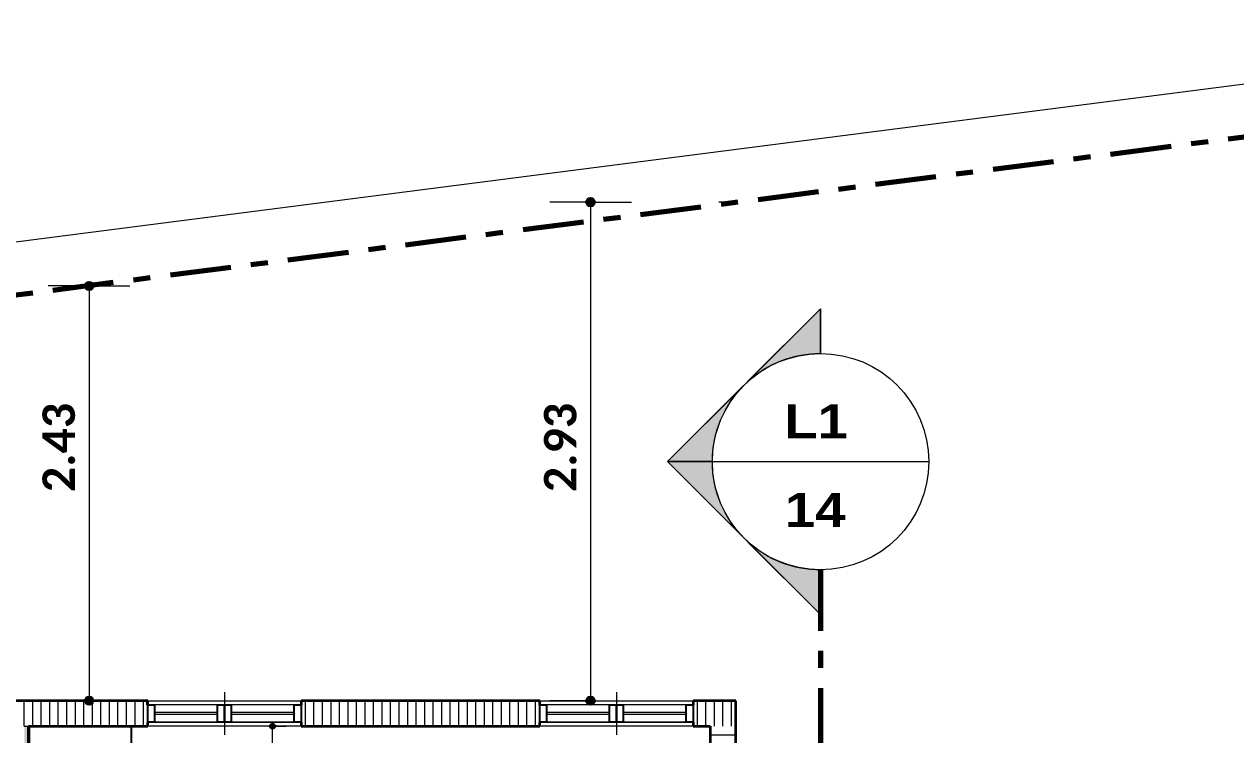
# Model space of a CAD drawing. Header units: metres. Extents: x -144 to 1000, y -717 to 29.
# Drawn here: x 794.25 to 801.36, y -548.33 to -544.15 of the extents above; entities that cross this region are included whole.
import ezdxf

# ---------------------------------------------------------------- set-up
doc = ezdxf.new("R2010")
doc.units = ezdxf.units.M
doc.linetypes.add('Dash Dot 3_16_', pattern=[0.595313, 0.357187, -0.119063, 0, -0.119063])
doc.layers.get('0').update_dxf_attribs({"color": 1})
for name, color, linetype, lineweight in [('A-ANNO-DIMS', 1, 'Continuous', 9), ('A-DETL', 1, 'Continuous', 9), ('A-DETL-GENF', 1, 'Continuous', 9), ('A-GENM', 1, 'Continuous', 9), ('A-GLAZ', 1, 'Continuous', 9), ('A-WALL', 4, 'Continuous', 9), ('G-ANNO-SYMB', 1, 'Continuous', 9)]:
    doc.layers.add(name, color=color, linetype=linetype, lineweight=lineweight)
doc.layers.add('A-WALL-PATT', color=7, linetype='Continuous', lineweight=35, true_color=0x9c9c9c)
doc.styles.add('Arial Black', font='', dxfattribs={"height": 0.15})
doc.styles.add('Calibri_B_3', font='calibrib.ttf', dxfattribs={"height": 0.15})
doc.styles.get('Arial Black').set_extended_font_data('Arial Black')

# ---------------------------------------------------------------- blocks, each defined once
blk = doc.blocks.new('G')
at = {"layer": 'A-ANNO-DIMS', "lineweight": 25, "true_color": 0x0000ff}
h = blk.add_hatch(color=5, dxfattribs=at)
edge = h.paths.add_edge_path()
edge.add_arc((792.169, -488.6935), 0.025, 0, 360)
h = blk.add_hatch(color=5, dxfattribs=at)
edge = h.paths.add_edge_path()
edge.add_arc((789.2262, -489.1848), 0.025, 0, 360)
h = blk.add_hatch(color=5, dxfattribs=at)
edge = h.paths.add_edge_path()
edge.add_arc((789.2262, -491.6197), 0.025, 0, 360)
h = blk.add_hatch(color=5, dxfattribs=at)
edge = h.paths.add_edge_path()
edge.add_arc((792.169, -491.6197), 0.025, 0, 360)
at = {"layer": 'A-ANNO-DIMS', "lineweight": 25}
h = blk.add_hatch(color=256, dxfattribs=at)
edge = h.paths.add_edge_path()
edge.add_arc((790.3024, -491.7697), 0.015, 0, 360)
at = {"layer": 'A-WALL-PATT', "lineweight": 5, "true_color": 0x747474}
h = blk.add_hatch(color=8, dxfattribs=at)
h.paths.add_polyline_path([(788.8458, -500.7694), (788.8708, -500.7694), (788.8708, -500.6694), (788.7958, -500.6694), (788.7958, -500.6944), (788.8458, -500.6944)])
h.paths.add_polyline_path([(788.8358, -499.6694), (788.8708, -499.6684), (788.8708, -496.4697), (788.8458, -496.4697), (788.8458, -499.6444), (788.7958, -499.6444), (788.7958, -499.6694)])
h.paths.add_polyline_path([(788.8708, -496.3197), (788.8708, -494.9197), (788.8458, -494.9197), (788.8458, -496.3197), (788.8688, -496.3197)])
h.paths.add_polyline_path([(788.8708, -494.7697), (788.8708, -491.7697), (788.8458, -491.7697), (788.8458, -494.7697), (788.8526, -494.7697)])
at = {"layer": 'G-ANNO-SYMB', "extrusion": (0, 0, -1)}
h = blk.add_hatch(color=256, dxfattribs=at)
edge = h.paths.add_edge_path()
edge.add_arc((-793.5186, -490.2163), 0.6358, 47.9216, 90)
edge.add_line((-793.5186, -489.5805), (-793.5186, -489.3183))
edge.add_line((-793.5186, -489.3183), (-793.0925, -489.7444))
h = blk.add_hatch(color=256, dxfattribs=at)
edge = h.paths.add_edge_path()
edge.add_line((-793.0695, -489.7673), (-792.6205, -490.2163))
edge.add_line((-792.6205, -490.2163), (-792.8836, -490.2163))
edge.add_arc((-793.5186, -490.2163), 0.635, 0, 45)
h = blk.add_hatch(color=256, dxfattribs=at)
edge = h.paths.add_edge_path()
edge.add_arc((-793.5186, -490.2163), 0.635, -45, 0)
edge.add_line((-792.8836, -490.2163), (-792.6205, -490.2163))
edge.add_line((-792.6205, -490.2163), (-793.0695, -490.6653))
h = blk.add_hatch(color=256, dxfattribs=at)
edge = h.paths.add_edge_path()
edge.add_line((-793.0925, -490.6882), (-793.5186, -491.1143))
edge.add_line((-793.5186, -491.1143), (-793.5186, -490.8521))
edge.add_arc((-793.5186, -490.2163), 0.6358, -90, -47.9216)
at = {"layer": 'A-ANNO-DIMS', "color": 5, "true_color": 0x0000ff}
for p, q in [((777.2511, -490.4124), (798.7265, -487.6486)), ((792.169, -488.6935), (791.929, -488.6935)), ((792.169, -488.6935), (792.169, -491.6197)), ((792.169, -488.6935), (792.409, -488.6935)), ((789.2262, -489.1848), (788.9862, -489.1848)), ((789.2262, -489.1848), (789.2262, -491.6197)), ((789.2262, -489.1848), (789.4662, -489.1848)), ((789.2262, -491.6197), (788.9862, -491.6197)), ((789.2262, -491.6197), (789.4662, -491.6197)), ((792.169, -491.6197), (791.929, -491.6197)), ((792.169, -491.6197), (792.409, -491.6197))]:
    blk.add_line(p, q, dxfattribs=at)
at = {"layer": 'A-ANNO-DIMS'}
for p, q in [((790.3024, -491.7697), (790.0024, -491.7697)), ((790.3024, -494.7697), (790.3024, -491.7697)), ((790.3024, -491.7697), (790.3824, -491.7697))]:
    blk.add_line(p, q, dxfattribs=at)
at = {"layer": 'A-ANNO-DIMS', "color": 5, "lineweight": 25, "true_color": 0x0000ff}
for centre in [(792.169, -488.6935), (789.2262, -489.1848), (789.2262, -491.6197), (792.169, -491.6197)]:
    blk.add_circle(centre, 0.025, dxfattribs=at)
at = {"layer": 'A-ANNO-DIMS', "lineweight": 25}
blk.add_circle((790.3024, -491.7697), 0.015, dxfattribs=at)
at = {"layer": 'A-DETL', "color": 7, "linetype": 'Dash Dot 3_16_', "lineweight": 70}
blk.add_line((777.2904, -490.7179), (798.7658, -487.9542), dxfattribs=at)
at = {"layer": 'A-DETL', "color": 253, "true_color": 0xb6b6b6}
blk.add_line((793.0208, -488.6935), (792.9208, -488.6935), dxfattribs=at)
at = {"layer": 'A-DETL-GENF', "lineweight": 25}
for p, q in [((789.5688, -491.6447), (789.6088, -491.6447)), ((789.5706, -491.6447), (789.6106, -491.6447)), ((789.5706, -491.7447), (789.5706, -491.6447)), ((789.6106, -491.6447), (789.6106, -491.7447)), ((789.9788, -491.6447), (790.0188, -491.6447)), ((789.9806, -491.6447), (790.0206, -491.6447)), ((789.9806, -491.7447), (789.9806, -491.6447)), ((790.0188, -491.6447), (790.0588, -491.6447)), ((790.0206, -491.6447), (790.0206, -491.7447)), ((790.0206, -491.6447), (790.0606, -491.6447)), ((790.0206, -491.7447), (790.0206, -491.6447)), ((790.0606, -491.6447), (790.0606, -491.7447)), ((790.4306, -491.6447), (790.4706, -491.6447)), ((790.4306, -491.7447), (790.4306, -491.6447)), ((790.4706, -491.6447), (790.4706, -491.7447)), ((791.8708, -491.6447), (791.9108, -491.6447)), ((791.8708, -491.7447), (791.8708, -491.6447)), ((791.9108, -491.6447), (791.9108, -491.7447)), ((792.2808, -491.6447), (792.3208, -491.6447)), ((792.2808, -491.7447), (792.2808, -491.6447)), ((792.3208, -491.6447), (792.3208, -491.7447)), ((792.3208, -491.6447), (792.3608, -491.6447)), ((792.3208, -491.7447), (792.3208, -491.6447)), ((792.3608, -491.6447), (792.3608, -491.7447)), ((792.7308, -491.6447), (792.7708, -491.6447)), ((792.7308, -491.7447), (792.7308, -491.6447)), ((792.7708, -491.6447), (792.7708, -491.7447)), ((789.6106, -491.7447), (789.5706, -491.7447)), ((790.0206, -491.7447), (789.9806, -491.7447)), ((790.0606, -491.7447), (790.0206, -491.7447)), ((790.4706, -491.7447), (790.4306, -491.7447)), ((791.9108, -491.7447), (791.8708, -491.7447)), ((792.3208, -491.7447), (792.2808, -491.7447)), ((792.3608, -491.7447), (792.3208, -491.7447)), ((792.7708, -491.7447), (792.7308, -491.7447))]:
    blk.add_line(p, q, dxfattribs=at)
at = {"layer": 'A-DETL-GENF'}
for p, q in [((789.9788, -491.6447), (789.6088, -491.6447)), ((789.9806, -491.6447), (789.6106, -491.6447)), ((790.4306, -491.6447), (790.0606, -491.6447)), ((792.2808, -491.6447), (791.9108, -491.6447)), ((792.7308, -491.6447), (792.3608, -491.6447)), ((789.9806, -491.6897), (789.6106, -491.6897)), ((789.9806, -491.6997), (789.6106, -491.6997)), ((790.4306, -491.6897), (790.0606, -491.6897)), ((790.4306, -491.6997), (790.0606, -491.6997)), ((792.2808, -491.6897), (791.9108, -491.6897)), ((792.2808, -491.6997), (791.9108, -491.6997)), ((792.7308, -491.6897), (792.3608, -491.6897)), ((792.7308, -491.6997), (792.3608, -491.6997)), ((789.9806, -491.7447), (789.6106, -491.7447)), ((790.4306, -491.7447), (790.0606, -491.7447)), ((792.2808, -491.7447), (791.9108, -491.7447)), ((792.7308, -491.7447), (792.3608, -491.7447))]:
    blk.add_line(p, q, dxfattribs=at)
at = {"layer": 'A-GENM', "lineweight": 25}
for p, q in [((789.4751, -491.7697), (788.8751, -491.7697)), ((788.8751, -491.7697), (788.8751, -494.7697)), ((789.4751, -494.7697), (789.4751, -491.7697))]:
    blk.add_line(p, q, dxfattribs=at)
at = {"layer": 'A-GLAZ'}
for p, q in [((790.0206, -491.5697), (790.0206, -491.8197)), ((792.3208, -491.5697), (792.3208, -491.8197)), ((790.0188, -491.6447), (789.5688, -491.6447)), ((789.5706, -491.7447), (789.5706, -491.6447)), ((790.0206, -491.6447), (789.5706, -491.6447)), ((790.0206, -491.7447), (790.0206, -491.6447)), ((790.0206, -491.7447), (790.0206, -491.6447)), ((790.4706, -491.6447), (790.0206, -491.6447)), ((790.4706, -491.7447), (790.4706, -491.6447)), ((791.8708, -491.7447), (791.8708, -491.6447)), ((792.3208, -491.6447), (791.8708, -491.6447)), ((792.3208, -491.7447), (792.3208, -491.6447)), ((792.3208, -491.7447), (792.3208, -491.6447)), ((792.7708, -491.6447), (792.3208, -491.6447)), ((792.7708, -491.7447), (792.7708, -491.6447)), ((789.5706, -491.7447), (790.0206, -491.7447)), ((790.0206, -491.7447), (790.4706, -491.7447)), ((791.8708, -491.7447), (792.3208, -491.7447)), ((792.3208, -491.7447), (792.7708, -491.7447))]:
    blk.add_line(p, q, dxfattribs=at)
at = {"layer": 'A-WALL', "lineweight": 35}
for p, q in [((789.5706, -491.6197), (788.7208, -491.6197)), ((789.5688, -491.6447), (789.5688, -491.6197)), ((789.5706, -491.6447), (789.5706, -491.6197)), ((791.8708, -491.6197), (790.4706, -491.6197)), ((790.4706, -491.6197), (790.4706, -491.6447)), ((791.8708, -491.6447), (791.8708, -491.6197)), ((793.0208, -491.6197), (792.7708, -491.6197)), ((792.7708, -491.6197), (792.7708, -491.6447)), ((793.0208, -491.8697), (793.0208, -491.6197)), ((788.8708, -494.7697), (788.8708, -491.7697)), ((788.8708, -491.7697), (789.5706, -491.7697)), ((789.5706, -491.7697), (789.5706, -491.7447)), ((790.4706, -491.7447), (790.4706, -491.7697)), ((790.4706, -491.7697), (791.8708, -491.7697)), ((791.8708, -491.7697), (791.8708, -491.7447)), ((792.7708, -491.7447), (792.7708, -491.7697)), ((792.7708, -491.7697), (792.8708, -491.7697)), ((792.8708, -491.7697), (792.8708, -494.7697))]:
    blk.add_line(p, q, dxfattribs=at)
at = {"layer": 'A-WALL'}
for p, q in [((789.5706, -491.6197), (790.4706, -491.6197)), ((791.8708, -491.6197), (792.7708, -491.6197)), ((788.8458, -491.7697), (788.8708, -491.7697)), ((790.4706, -491.7697), (789.5706, -491.7697)), ((792.7708, -491.7697), (791.8708, -491.7697))]:
    blk.add_line(p, q, dxfattribs=at)
at = {"layer": 'A-WALL-PATT', "color": 8, "lineweight": 5, "true_color": 0x727272}
for p, q in [((788.8458, -491.7697), (788.8458, -491.6197)), ((788.8958, -491.7697), (788.8958, -491.6197)), ((788.9458, -491.7697), (788.9458, -491.6197)), ((788.9958, -491.7697), (788.9958, -491.6197)), ((789.0458, -491.7697), (789.0458, -491.6197)), ((789.0958, -491.7697), (789.0958, -491.6197)), ((789.1458, -491.7697), (789.1458, -491.6197)), ((789.1958, -491.7697), (789.1958, -491.6197)), ((789.2458, -491.7697), (789.2458, -491.6197)), ((789.2958, -491.7697), (789.2958, -491.6197)), ((789.3458, -491.7697), (789.3458, -491.6197)), ((789.3958, -491.7697), (789.3958, -491.6197)), ((789.4458, -491.7697), (789.4458, -491.6197)), ((789.4958, -491.7697), (789.4958, -491.6197)), ((789.5458, -491.7697), (789.5458, -491.6197)), ((790.4958, -491.7697), (790.4958, -491.6197)), ((790.5458, -491.7697), (790.5458, -491.6197)), ((790.5958, -491.7697), (790.5958, -491.6197)), ((790.6458, -491.7697), (790.6458, -491.6197)), ((790.6958, -491.7697), (790.6958, -491.6197)), ((790.7458, -491.7697), (790.7458, -491.6197)), ((790.7958, -491.7697), (790.7958, -491.6197)), ((790.8458, -491.7697), (790.8458, -491.6197)), ((790.8958, -491.7697), (790.8958, -491.6197)), ((790.9458, -491.7697), (790.9458, -491.6197)), ((790.9958, -491.7697), (790.9958, -491.6197)), ((791.0458, -491.7697), (791.0458, -491.6197)), ((791.0958, -491.7697), (791.0958, -491.6197)), ((791.1458, -491.7697), (791.1458, -491.6197)), ((791.1958, -491.7697), (791.1958, -491.6197)), ((791.2458, -491.7697), (791.2458, -491.6197)), ((791.2958, -491.7697), (791.2958, -491.6197)), ((791.3458, -491.7697), (791.3458, -491.6197)), ((791.3958, -491.7697), (791.3958, -491.6197)), ((791.4458, -491.7697), (791.4458, -491.6197)), ((791.4958, -491.7697), (791.4958, -491.6197)), ((791.5458, -491.7697), (791.5458, -491.6197)), ((791.5958, -491.7697), (791.5958, -491.6197)), ((791.6458, -491.7697), (791.6458, -491.6197)), ((791.6958, -491.7697), (791.6958, -491.6197)), ((791.7458, -491.7697), (791.7458, -491.6197)), ((791.7958, -491.7697), (791.7958, -491.6197)), ((791.8458, -491.7697), (791.8458, -491.6197)), ((792.7958, -491.7697), (792.7958, -491.6197)), ((792.8458, -491.7697), (792.8458, -491.6197)), ((792.8958, -491.7697), (792.8958, -491.6197)), ((792.9458, -491.7697), (792.9458, -491.6197)), ((792.9958, -491.7697), (792.9958, -491.6197)), ((792.8708, -491.8195), (793.0208, -491.8195))]:
    blk.add_line(p, q, dxfattribs=at)
at = {"layer": 'G-ANNO-SYMB', "lineweight": 18, "extrusion": (0, 0, -1)}
for p, q in [((792.6205, -490.2163), (793.5186, -489.3183)), ((793.0925, -489.7444), (793.5186, -489.3183)), ((793.5186, -489.5813), (793.5186, -489.3183)), ((793.5186, -489.3183), (793.5186, -489.5805)), ((792.6205, -490.2163), (793.0695, -489.7673)), ((792.6205, -490.2163), (793.5186, -491.1143)), ((792.8836, -490.2163), (792.6205, -490.2163)), ((793.0695, -490.6653), (792.6205, -490.2163)), ((792.6205, -490.2163), (792.8836, -490.2163)), ((793.5186, -491.1143), (793.0925, -490.6882)), ((793.5186, -490.8513), (793.5186, -491.1143)), ((793.5186, -490.8521), (793.5186, -491.1143))]:
    blk.add_line(p, q, dxfattribs=at)
at = {"layer": 'G-ANNO-SYMB', "lineweight": 18}
blk.add_line((792.8836, -490.2163), (794.1536, -490.2163), dxfattribs=at)
at = {"layer": 'G-ANNO-SYMB', "linetype": 'Dash Dot 3_16_', "lineweight": 70}
blk.add_line((793.5186, -490.8513), (793.5186, -498.4858), dxfattribs=at)
at = {"layer": 'G-ANNO-SYMB', "lineweight": 18, "extrusion": (0, 0, -1)}
for radius, start, end in [(0.635, 270, 90), (0.6358, 47.9216, 90), (0.635, 90, 270), (0.635, 0, 45), (0.635, 315, 0), (0.6358, 270, 312.0784)]:
    blk.add_arc((-793.5186, -490.2163), radius, start, end, dxfattribs=at)
at = {"layer": 'A-ANNO-DIMS', "color": 5, "true_color": 0x0000ff, "char_height": 0.19, "width": 0.572076, "attachment_point": 1, "rotation": 90, "line_spacing_factor": 1.158048, "style": 'Calibri_B_3'}
for s, insert in [('2.43', (788.9528, -490.395)), ('2.93', (791.8956, -490.395))]:
    blk.add_mtext(s, dxfattribs=dict(at, insert=insert))
at = {"layer": 'G-ANNO-SYMB', "style": 'Arial Black'}
for s, p in [('L1', (793.3054, -490.0799)), ('14', (793.3089, -490.5995))]:
    blk.add_text(s, height=0.2, dxfattribs=at).set_placement(p)

msp = doc.modelspace()

# ---------------------------------------------------------------- block references
at = {"color": 3}
msp.add_blockref('G', (5.408, -56.5064), dxfattribs=at)

doc.saveas('drawing.dxf')
